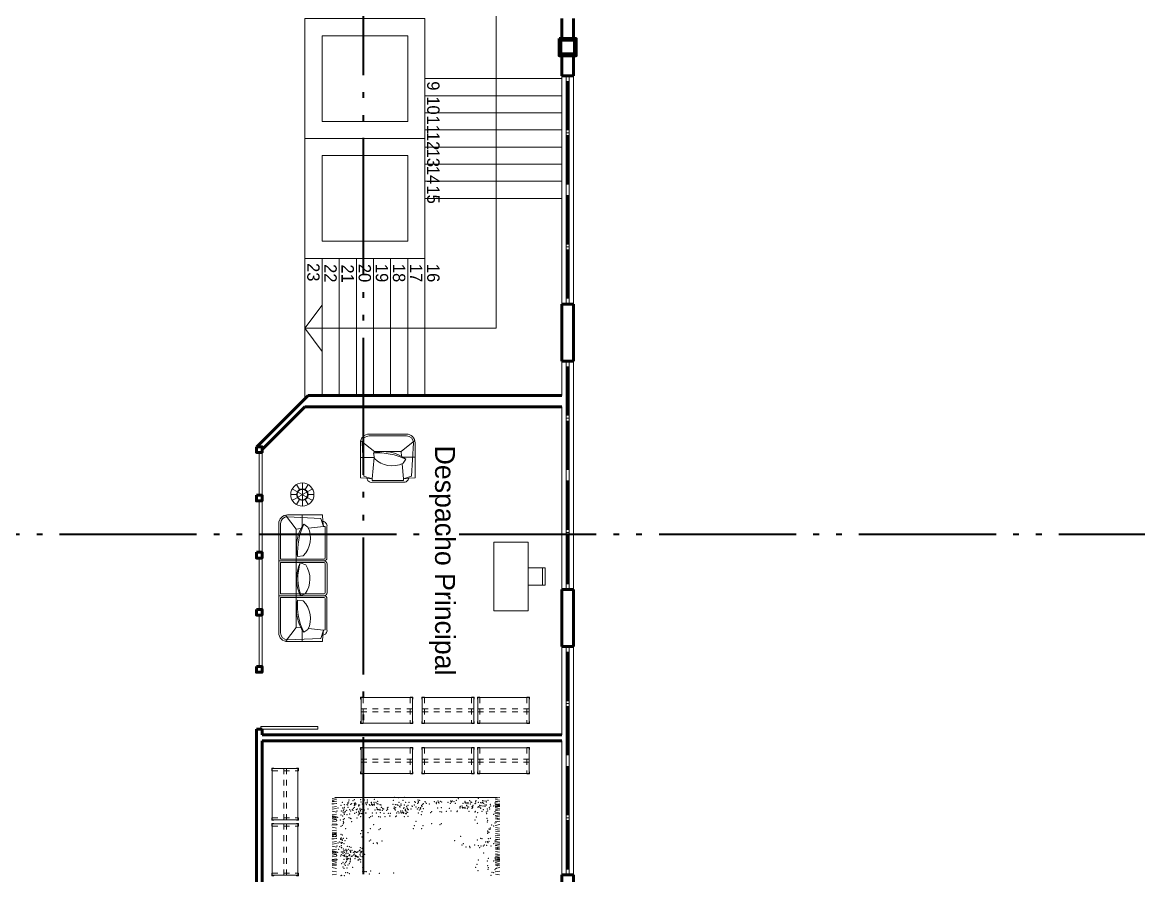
# Model space of a CAD drawing. Header units: metres. Extents: x 78 to 178, y -74 to 157.
# Drawn here: x 123.01 to 142.56, y 20.09 to 35.04 of the extents above; entities that cross this region are included whole.
import ezdxf

# ---------------------------------------------------------------- set-up
doc = ezdxf.new("R2010")
doc.units = ezdxf.units.M
doc.linetypes.add('ACAD_ISO05W100', pattern=[33, 24, -3, 0, -3, 0, -3])
doc.linetypes.add('HIDDEN5', pattern=[0.07, 0.04, -0.03])
for name, color, linetype, lineweight in [('00L1Fina', 253, 'Continuous', 9), ('03_Fina', 7, 'Continuous', 9), ('Cortes', 7, 'Continuous', 40), ('envolvente', 164, 'Continuous', 60), ('Escaleras', 232, 'Continuous', 9), ('Estructura', 1, 'Continuous', 60), ('mobiliario', 252, 'Continuous', 9), ('puertas', 15, 'Continuous', 9), ('Texto', 250, 'Continuous', 9), ('ventanas', 132, 'Continuous', 9)]:
    doc.layers.add(name, color=color, linetype=linetype, lineweight=lineweight)

# ---------------------------------------------------------------- blocks, each defined once
blk = doc.blocks.new('10260204')
at = {"color": 8, "linetype": 'HIDDEN5'}
for p, q in [((0.05, -0.011), (0.05, -0.461)), ((0.873, -0.011), (0.873, -0.461)), ((0.011, -0.211), (0.911, -0.211)), ((0.011, -0.261), (0.911, -0.261))]:
    blk.add_line(p, q, dxfattribs=at)
for points in [[(0.05, -0.011), (0.05, -0.005), (0.005, -0.005), (0.005, -0.04), (0.011, -0.04)], [(0.873, -0.011), (0.873, -0.005), (0.918, -0.005), (0.918, -0.04), (0.911, -0.04)], [(0.05, -0.461), (0.05, -0.468), (0.005, -0.468), (0.005, -0.433), (0.011, -0.433)], [(0.873, -0.461), (0.873, -0.468), (0.918, -0.468), (0.918, -0.433), (0.911, -0.433)]]:
    blk.add_lwpolyline(points)
blk.add_lwpolyline([(0.011, -0.461), (0.011, -0.011), (0.911, -0.011), (0.911, -0.461)], close=True)

msp = doc.modelspace()

# ---------------------------------------------------------------- linework, layer by layer
at = {"layer": '00L1Fina'}
msp.add_line((132.11675, 25.48309), (132.11675, 25.18309), dxfattribs=at)
msp.add_lwpolyline([(131.86675, 24.73309), (131.26675, 24.73309), (131.26675, 25.93309), (131.86675, 25.93309)], close=True, dxfattribs=at)
msp.add_lwpolyline([(131.86675, 25.48309), (132.16675, 25.48309), (132.16675, 25.18309), (131.86675, 25.18309)], dxfattribs=at)
at = {"layer": '03_Fina', "color": 252, "true_color": 0x939598}
for p, q in [((129.7342, 27.8273), (129.0819, 27.82626)), ((129.7342, 27.79679), (129.0819, 27.79576)), ((128.92938, 27.05954), (128.92938, 27.67374)), ((129.18061, 27.51745), (128.93403, 27.71113)), ((128.95988, 27.67374), (128.99042, 27.08817)), ((129.64028, 27.52225), (129.88207, 27.71216)), ((129.85622, 27.67477), (129.82568, 27.08921)), ((129.88673, 27.06058), (129.88673, 27.67477)), ((128.92938, 27.41953), (129.16974, 27.41953)), ((129.13233, 27.04383), (129.17024, 27.41573)), ((129.17253, 27.39825), (129.15949, 27.49751)), ((129.17908, 27.50246), (129.1811, 27.52225)), ((129.64028, 27.52225), (129.1811, 27.52225)), ((129.64678, 27.43879), (129.64028, 27.52225)), ((129.72358, 27.38929), (129.67575, 27.31588)), ((129.88673, 27.42057), (129.67785, 27.42057)), ((129.68377, 27.04486), (129.65699, 27.30756)), ((129.04194, 27.05541), (128.92938, 27.05954)), ((128.99042, 27.08817), (129.13233, 27.04383)), ((129.04194, 27.05541), (129.13233, 27.04383)), ((129.13387, 27.0128), (129.13233, 27.04383)), ((129.13428, 27.01384), (129.68223, 27.01384)), ((129.13428, 26.98334), (129.68223, 26.98334)), ((129.68223, 27.01384), (129.68377, 27.04486)), ((129.82568, 27.08921), (129.68377, 27.04486)), ((129.77416, 27.05645), (129.68377, 27.04486)), ((129.77416, 27.05645), (129.88673, 27.06058)), ((127.73582, 26.86898), (128.08805, 26.66562)), ((127.73582, 26.66562), (128.08805, 26.86898)), ((128.08805, 26.66562), (127.73582, 26.86898)), ((128.08805, 26.86898), (127.73582, 26.66562)), ((127.86109, 26.85536), (127.81025, 26.94342)), ((127.91194, 26.56394), (127.91194, 26.97066)), ((127.91194, 26.97066), (127.91194, 26.56394)), ((128.01362, 26.94342), (127.96278, 26.85536)), ((127.81025, 26.7673), (127.70857, 26.7673)), ((127.86109, 26.67924), (127.81025, 26.59118)), ((128.01362, 26.59118), (127.96278, 26.67924)), ((128.1153, 26.7673), (128.01362, 26.7673)), ((127.8043, 26.1639), (127.61439, 26.40569)), ((128.26598, 26.41034), (127.65178, 26.41034)), ((127.90598, 26.41034), (127.90598, 26.20147)), ((128.2701, 26.29778), (128.26598, 26.41034)), ((127.49926, 26.25782), (127.49926, 25.60706)), ((127.52976, 26.25782), (127.52976, 25.63602)), ((127.65178, 26.37984), (128.23734, 26.3493)), ((127.93726, 26.24719), (128.01068, 26.19937)), ((128.28169, 26.20739), (128.01899, 26.18061)), ((128.23734, 26.3493), (128.28169, 26.20739)), ((128.2701, 26.29778), (128.28169, 26.20739)), ((128.31271, 26.20585), (128.28169, 26.20739)), ((128.31271, 25.6579), (128.31271, 26.20585)), ((128.34322, 25.6579), (128.34322, 26.20585)), ((127.88776, 26.1704), (127.8043, 26.1639)), ((127.8043, 26.1639), (127.8043, 25.60706)), ((127.52976, 25.63602), (128.29341, 25.63602)), ((127.92831, 25.69615), (127.82904, 25.68311)), ((127.49926, 25.60706), (128.29238, 25.60706)), ((127.50029, 25.60552), (128.29341, 25.60552)), ((127.50029, 24.99542), (127.50029, 25.60552)), ((127.5308, 25.57501), (128.29341, 25.57501)), ((127.5308, 25.02593), (127.5308, 25.57501)), ((127.71975, 25.60706), (127.71975, 25.60552)), ((127.80534, 24.99542), (127.80534, 25.60552)), ((127.97005, 25.53944), (127.87472, 25.57002)), ((127.92312, 25.60706), (127.92312, 25.60552)), ((128.31375, 25.55467), (128.31375, 25.04627)), ((128.34425, 25.55467), (128.34425, 25.04627)), ((128.29341, 25.02593), (127.5308, 25.02593)), ((127.88036, 24.99568), (127.96114, 25.02961)), ((127.49926, 24.34414), (127.49926, 24.99491)), ((127.49926, 24.99491), (128.29238, 24.99491)), ((128.29341, 24.99542), (127.50029, 24.99542)), ((127.52976, 24.34414), (127.52976, 24.96492)), ((128.29341, 24.96492), (127.52976, 24.96492)), ((127.71975, 24.99542), (127.71975, 24.99491)), ((127.8043, 24.43806), (127.8043, 24.99491)), ((127.92831, 24.90581), (127.82904, 24.91885)), ((127.92312, 24.99542), (127.92312, 24.99491)), ((128.31271, 24.94407), (128.31271, 24.39611)), ((128.34322, 24.94407), (128.34322, 24.39611)), ((127.8043, 24.43806), (127.61439, 24.19628)), ((127.88776, 24.43157), (127.8043, 24.43806)), ((127.65178, 24.22213), (128.23734, 24.24513)), ((127.90598, 24.19162), (127.90598, 24.4005)), ((127.93726, 24.35477), (128.01068, 24.4026)), ((128.28169, 24.39457), (128.01899, 24.42135)), ((128.23734, 24.24513), (128.28169, 24.39457)), ((128.2701, 24.30419), (128.26598, 24.19162)), ((128.2701, 24.30419), (128.28169, 24.39457)), ((128.31271, 24.39611), (128.28169, 24.39457)), ((128.26598, 24.19162), (127.65178, 24.19162))]:
    msp.add_line(p, q, dxfattribs=at)
for radius in [0.20336, 0.10168, 0.09151]:
    msp.add_circle((127.91194, 26.7673), radius, dxfattribs=at)
for centre, radius, start, end in [((129.0819, 27.67374), 0.15252, 90, 180), ((129.0819, 27.67374), 0.12202, 90, 180), ((129.7342, 27.67477), 0.15252, 0, 90), ((129.7342, 27.67477), 0.12202, 0, 90), ((129.33026, 26.86339), 0.65671, 53.20705, 105.071967), ((129.22558, 26.3178), 1.18156, 65.072526, 93.206491), ((129.48404, 27.72302), 0.45002, 226.194236, 295.213406), ((129.24485, 25.40998), 2.1124, 91.872579, 91.914362), ((129.12436, 27.06469), 0.08294, 186.425079, 276.582143), ((129.69174, 27.06573), 0.08294, 263.417857, 353.574921), ((127.65178, 26.25782), 0.15252, 90, 180), ((127.65178, 26.25782), 0.12202, 90, 180), ((128.46316, 25.85388), 0.65671, 143.20705, 195.071967), ((129.00876, 25.7492), 1.18156, 155.072526, 183.206491), ((127.60353, 26.00766), 0.45002, 316.194236, 25.213406), ((128.26082, 26.21536), 0.08294, 353.417857, 83.574921), ((128.29238, 25.6579), 0.05084, 270, 0), ((128.29238, 25.6579), 0.02034, 270, 0), ((129.91553, 25.67608), 2.13782, 181.850305, 181.89159), ((129.91553, 25.67608), 2.1124, 181.872579, 181.914362), ((128.46809, 25.28865), 0.65671, 154.63022, 206.495137), ((128.70936, 25.30324), 0.87625, 162.274191, 200.565836), ((127.59482, 25.29101), 0.45002, 324.488782, 33.507952), ((129.91553, 25.67608), 1.80736, 182.188776, 182.23762), ((129.91553, 25.67608), 1.70568, 182.319326, 182.371088), ((128.29341, 25.55467), 0.05084, 0, 90), ((128.29341, 25.55467), 0.02034, 0, 90), ((128.29341, 25.04627), 0.05084, 270, 0), ((128.29341, 25.04627), 0.02034, 270, 0), ((128.46316, 24.74809), 0.65671, 164.928033, 216.79295), ((128.85269, 24.82282), 1.02814, 174.64056, 207.080423), ((129.91553, 25.67608), 2.13782, 198.565476, 198.580064), ((129.91553, 25.67608), 2.1124, 198.797212, 198.811995), ((127.60353, 24.5943), 0.45002, 334.786594, 43.805764), ((128.29238, 24.94407), 0.05084, 0, 90), ((128.29238, 24.94407), 0.02034, 0, 90), ((127.65178, 24.34414), 0.15252, 180, 270), ((127.65178, 24.34414), 0.12202, 180, 270), ((128.26082, 24.38661), 0.08294, 276.425079, 6.582143)]:
    msp.add_arc(centre, radius, start, end, dxfattribs=at)
at = {"layer": 'Cortes', "linetype": 'ACAD_ISO05W100', "ltscale": 0.1}
for p, q in [((128.97649, 36.51527), (128.97649, -7.32235)), ((143.55977, 26.06846), (91.61261, 26.06846))]:
    msp.add_line(p, q, dxfattribs=at)
at = {"layer": 'envolvente'}
for p, q in [((132.45784, 35.10601), (132.45784, 34.75601)), ((132.65784, 35.10601), (132.65784, 34.75601)), ((132.45784, 34.45601), (132.45784, 34.10601)), ((132.65784, 34.45601), (132.65784, 34.10601)), ((132.65784, 34.10601), (132.45784, 34.10601)), ((132.65784, 30.10601), (132.45784, 30.10601)), ((132.45784, 30.10601), (132.45784, 29.10601)), ((132.65784, 30.10601), (132.65784, 29.10601)), ((132.65784, 29.10601), (132.45784, 29.10601)), ((128.01642, 28.50601), (127.11642, 27.60601)), ((132.45784, 28.50601), (128.01642, 28.50601)), ((127.95784, 28.30601), (127.20784, 27.55601)), ((132.45784, 28.30601), (127.95784, 28.30601)), ((132.65784, 25.10601), (132.45784, 25.10601)), ((132.45784, 25.10601), (132.45784, 24.10601)), ((132.65784, 25.10601), (132.65784, 24.10601)), ((132.65784, 24.10601), (132.45784, 24.10601)), ((127.20784, 23.75601), (127.10784, 23.75601)), ((127.10784, 11.5853), (127.10784, 22.65601)), ((127.20784, 22.65601), (127.10784, 22.65601)), ((127.20784, 22.55601), (127.20784, 22.65601)), ((127.20784, 22.55601), (132.45784, 22.55601)), ((127.20784, 16.65601), (127.20784, 22.45601)), ((127.20784, 22.45601), (132.45784, 22.45601)), ((132.45784, 20.10601), (132.45784, 19.75601)), ((132.65784, 20.10601), (132.45784, 20.10601)), ((132.65784, 20.10601), (132.65784, 19.75601))]:
    msp.add_line(p, q, dxfattribs=at)
at = {"layer": 'envolvente', "lineweight": 9}
for p, q in [((132.45784, 30.10601), (132.45784, 34.10601)), ((132.65784, 34.10601), (132.65784, 30.10601)), ((132.45784, 28.50601), (132.45784, 29.10601)), ((132.65784, 29.10601), (132.65784, 25.10601)), ((132.45784, 25.10601), (132.45784, 28.30601)), ((132.45784, 22.55601), (132.45784, 24.10601)), ((132.65784, 24.10601), (132.65784, 20.10601)), ((132.45784, 20.10601), (132.45784, 22.45601))]:
    msp.add_line(p, q, dxfattribs=at)
at = {"layer": 'envolvente'}
for points in [[(127.10784, 27.60601), (127.10784, 27.50601), (127.20784, 27.50601), (127.20784, 27.60601)], [(127.10784, 26.75601), (127.10784, 26.65601), (127.20784, 26.65601), (127.20784, 26.75601)], [(127.10784, 25.75601), (127.10784, 25.65601), (127.20784, 25.65601), (127.20784, 25.75601)], [(127.10784, 24.75601), (127.10784, 24.65601), (127.20784, 24.65601), (127.20784, 24.75601)], [(127.10784, 23.75601), (127.10784, 23.65601), (127.20784, 23.65601), (127.20784, 23.75601)]]:
    msp.add_lwpolyline(points, close=True, dxfattribs=at)
at = {"layer": 'Escaleras'}
for p, q in [((131.30784, 36.33101), (131.30784, 29.68101)), ((132.45784, 34.05601), (130.05784, 34.05601)), ((132.45784, 33.75601), (130.05784, 33.75601)), ((132.45784, 33.45601), (130.05784, 33.45601)), ((132.45784, 33.15601), (130.05784, 33.15601)), ((132.45784, 32.85601), (130.05784, 32.85601)), ((132.45784, 32.55601), (130.05784, 32.55601)), ((132.45784, 32.25601), (130.05784, 32.25601)), ((132.45784, 31.95601), (130.05784, 31.95601)), ((127.95784, 28.44743), (127.95784, 30.90601)), ((130.05784, 30.90601), (127.95784, 30.90601)), ((128.25784, 28.50601), (128.25784, 30.90601)), ((128.55784, 28.50601), (128.55784, 30.90601)), ((128.85784, 28.50601), (128.85784, 30.90601)), ((129.15784, 28.50601), (129.15784, 30.90601)), ((129.45784, 28.50601), (129.45784, 30.90601)), ((129.75784, 28.50601), (129.75784, 30.90601)), ((130.05784, 28.50601), (130.05784, 30.90601)), ((127.95784, 29.68101), (128.25784, 30.08504)), ((131.30784, 29.68101), (127.95784, 29.68101)), ((127.95784, 29.68101), (128.25784, 29.27698))]:
    msp.add_line(p, q, dxfattribs=at)
for points in [[(130.05784, 33.00601), (130.05784, 35.10601), (127.95784, 35.10601), (127.95784, 33.00601)], [(129.75784, 33.30601), (129.75784, 34.80601), (128.25784, 34.80601), (128.25784, 33.30601)], [(130.05784, 30.90601), (130.05784, 33.00601), (127.95784, 33.00601), (127.95784, 30.90601)], [(129.75784, 31.20601), (129.75784, 32.70601), (128.25784, 32.70601), (128.25784, 31.20601)]]:
    msp.add_lwpolyline(points, close=True, dxfattribs=at)
at = {"layer": 'Estructura'}
for points in [[(132.40784, 34.75601), (132.40784, 34.45601), (132.70784, 34.45601), (132.70784, 34.75601)], [(132.43784, 34.72601), (132.43784, 34.48601), (132.67784, 34.48601), (132.67784, 34.72601)]]:
    msp.add_lwpolyline(points, close=True, dxfattribs=at)
at = {"layer": 'mobiliario'}
for p, q in [((128.42856, 21.35028), (128.51558, 21.35407)), ((128.43234, 21.40328), (128.51179, 21.38814)), ((128.43613, 21.44114), (128.50801, 21.4525)), ((128.43613, 21.41464), (128.50801, 21.426)), ((128.43613, 21.38435), (128.50801, 21.39571)), ((128.43613, 21.38435), (128.50801, 21.39571)), ((128.43613, 21.34649), (128.50801, 21.35785)), ((131.32198, 21.46173), (128.47889, 21.46173)), ((131.37231, 21.3243), (131.28529, 21.32809)), ((131.36853, 21.46342), (131.28908, 21.44827)), ((131.36853, 21.39148), (131.28908, 21.37634)), ((131.36853, 21.34982), (131.28908, 21.33468)), ((131.36853, 21.31575), (131.28908, 21.3006)), ((131.36474, 21.4142), (131.29286, 21.42556)), ((131.36474, 21.38391), (131.29286, 21.39527)), ((131.36474, 21.33944), (131.29286, 21.3508)), ((128.43234, 21.22156), (128.51179, 21.20642)), ((128.43234, 21.14206), (128.51179, 21.12692)), ((128.43234, 21.12692), (128.51179, 21.11177)), ((128.43613, 21.28971), (128.50801, 21.30106)), ((128.43613, 21.25563), (128.50801, 21.26699)), ((128.43613, 21.1572), (128.50801, 21.16856)), ((131.37231, 21.17663), (131.28529, 21.18042)), ((131.36853, 21.30537), (131.28908, 21.29023)), ((131.36853, 21.24381), (131.28908, 21.22867)), ((131.36853, 21.1577), (131.28908, 21.14256)), ((131.36474, 21.26751), (131.29286, 21.27887)), ((131.36474, 21.26653), (131.29286, 21.27789)), ((131.36474, 21.23624), (131.29286, 21.2476)), ((131.36474, 21.19177), (131.29286, 21.20313)), ((131.36474, 21.11984), (131.29286, 21.1312)), ((128.42856, 20.97548), (128.51558, 20.97927)), ((128.43234, 21.11177), (128.51179, 21.09663)), ((128.43234, 21.09284), (128.51179, 21.0777)), ((128.43234, 20.93865), (128.51179, 20.92351)), ((128.43613, 21.06256), (128.50801, 21.07391)), ((128.43613, 21.03227), (128.50801, 21.04363)), ((128.43613, 20.99062), (128.50801, 21.00198)), ((131.36853, 21.04791), (131.28908, 21.03277)), ((131.36853, 20.98734), (131.28908, 20.97219)), ((131.36474, 21.09334), (131.29286, 21.1047)), ((131.36474, 21.0782), (131.29286, 21.08956)), ((131.36474, 20.92298), (131.29286, 20.93434)), ((128.42856, 20.73651), (128.51558, 20.7403)), ((128.43234, 20.78951), (128.51179, 20.77437)), ((128.43613, 20.87429), (128.50801, 20.88565)), ((128.43613, 20.84022), (128.50801, 20.85158)), ((128.43613, 20.82737), (128.50801, 20.83873)), ((128.43613, 20.81372), (128.50801, 20.82508)), ((128.43613, 20.80087), (128.50801, 20.81223)), ((128.43613, 20.77208), (128.50801, 20.78343)), ((128.43613, 20.77058), (128.50801, 20.78194)), ((128.43613, 20.77058), (128.50801, 20.78194)), ((128.43613, 20.73273), (128.50801, 20.74408)), ((131.36853, 20.80164), (131.28908, 20.78649)), ((131.36853, 20.72971), (131.28908, 20.71456)), ((131.36474, 20.88891), (131.29286, 20.90026)), ((131.36474, 20.8624), (131.29286, 20.87376)), ((131.36474, 20.82076), (131.29286, 20.83212)), ((131.36474, 20.75242), (131.29286, 20.76378)), ((131.36474, 20.72213), (131.29286, 20.73349)), ((128.43234, 20.60779), (128.51179, 20.59265)), ((128.43234, 20.52829), (128.51179, 20.51315)), ((128.43613, 20.67594), (128.50801, 20.6873)), ((128.43613, 20.64187), (128.50801, 20.65322)), ((128.43613, 20.54343), (128.50801, 20.55479)), ((131.37231, 20.66252), (131.28529, 20.66631)), ((131.36853, 20.64359), (131.28908, 20.62845)), ((131.36474, 20.67766), (131.29286, 20.68902)), ((131.36474, 20.60573), (131.29286, 20.61709)), ((131.36474, 20.57923), (131.29286, 20.59059)), ((131.36474, 20.56409), (131.29286, 20.57545)), ((131.36474, 20.54519), (131.29286, 20.55655)), ((128.42856, 20.36171), (128.51558, 20.3655)), ((128.43234, 20.51315), (128.51179, 20.498)), ((128.43234, 20.498), (128.51179, 20.48286)), ((128.43234, 20.47907), (128.51179, 20.46393)), ((128.43234, 20.34278), (128.51179, 20.32764)), ((128.43613, 20.44879), (128.50801, 20.46015)), ((128.43613, 20.4185), (128.50801, 20.42986)), ((128.43613, 20.37686), (128.50801, 20.38821)), ((131.37231, 20.36171), (131.28529, 20.3655)), ((131.36853, 20.39754), (131.28908, 20.3824)), ((131.36853, 20.37861), (131.28908, 20.36347)), ((131.36853, 20.34278), (131.28908, 20.32764)), ((131.36537, 20.40287), (131.29076, 20.40772)), ((131.36474, 20.50354), (131.29286, 20.5149)), ((131.36474, 20.4619), (131.29286, 20.47326)), ((131.36474, 20.44676), (131.29286, 20.45811)), ((131.36474, 20.41647), (131.29286, 20.42783)), ((131.36474, 20.37686), (131.29286, 20.38821)), ((128.43234, 20.23299), (128.51179, 20.21785)), ((128.43234, 20.17242), (128.51179, 20.15728)), ((128.43613, 20.30493), (128.50801, 20.31628)), ((128.43613, 20.27842), (128.50801, 20.28978)), ((128.43613, 20.26328), (128.50801, 20.27464)), ((131.36853, 20.23299), (131.28908, 20.21785)), ((131.36853, 20.17242), (131.28908, 20.15728)), ((131.36474, 20.30493), (131.29286, 20.31628)), ((131.36474, 20.27842), (131.29286, 20.28978)), ((131.36474, 20.26328), (131.29286, 20.27464)), ((128.43613, 20.10806), (128.50801, 20.11942)), ((131.36474, 20.10806), (131.29286, 20.11942))]:
    msp.add_line(p, q, dxfattribs=at)
for p in [(128.59037, 21.3259), (128.61094, 21.37735), (128.64539, 21.33661), (128.69203, 21.33512), (128.70246, 21.32821), (128.70532, 21.36288), (128.70933, 21.35825), (128.72303, 21.37967), (128.72589, 21.41433), (128.75747, 21.33893), (128.77831, 21.35114), (128.79888, 21.40259), (128.8201, 21.42031), (128.82141, 21.36056), (128.82336, 21.3243), (128.82638, 21.34309), (128.83117, 21.32652), (128.83921, 21.3631), (128.85239, 21.34424), (128.89635, 21.31256), (128.89817, 21.32912), (128.91757, 21.33027), (128.93219, 21.42262), (128.93814, 21.38173), (128.96448, 21.34655), (128.9766, 21.37403), (128.99987, 21.41487), (129.01946, 21.36564), (129.02966, 21.33259), (129.04527, 21.36362), (129.04697, 21.41433), (129.05023, 21.38404), (129.08498, 21.33383), (129.09735, 21.32484), (129.11761, 21.37025), (129.11791, 21.37629), (129.12493, 21.34651), (129.12855, 21.33623), (129.14444, 21.3243), (129.15043, 21.33765), (129.16501, 21.37575), (129.17141, 21.32783), (129.17157, 21.34501), (129.17193, 21.42652), (129.1996, 21.37698), (129.20178, 21.37794), (129.21829, 21.35386), (129.23292, 21.39447), (129.23701, 21.34882), (129.2694, 21.33649), (129.29112, 21.32784), (129.49979, 21.3436), (129.50282, 21.41271), (129.52214, 21.46384), (129.54265, 21.3352), (129.56846, 21.33318), (129.58623, 21.3243), (129.59219, 21.45549), (129.60679, 21.37575), (129.63726, 21.32451), (129.6411, 21.34585), (129.67471, 21.41239), (129.69528, 21.46384), (129.69831, 21.32661), (129.71888, 21.37806), (129.75936, 21.3243), (129.77993, 21.37575), (129.83227, 21.31173), (129.87145, 21.32661), (129.88013, 21.3886), (129.89202, 21.37806), (129.92843, 21.35785), (129.93887, 21.41712), (129.94219, 21.39505), (129.94431, 21.37132), (129.96344, 21.41201), (130.00016, 21.32492), (130.00371, 21.31173), (130.02138, 21.34263), (130.02804, 21.35538), (130.05696, 21.38961), (130.06544, 21.38174), (130.08221, 21.36015), (130.13347, 21.34495), (130.22544, 21.38844), (130.25669, 21.35172), (130.25741, 21.37517), (130.25886, 21.35269), (130.28715, 21.39873), (130.2936, 21.37766), (130.30379, 21.36713), (130.30548, 21.36713), (130.3305, 21.39626), (130.35154, 21.38032), (130.46504, 21.37766), (130.50069, 21.36029), (130.51074, 21.3988), (130.51943, 21.39351), (130.52299, 21.38032), (130.53656, 21.39678), (130.5675, 21.38546), (130.58863, 21.358), (130.6092, 21.40945), (130.64112, 21.44053), (130.70636, 21.31338), (130.72623, 21.35949), (130.75885, 21.39591), (130.76069, 21.36965), (130.76617, 21.37217), (130.7698, 21.36189), (130.78836, 21.3201), (130.79054, 21.32107), (130.79167, 21.3633), (130.81266, 21.35349), (130.81281, 21.37067), (130.84085, 21.40264), (130.84302, 21.4036), (130.85576, 21.34869), (130.85954, 21.37952), (130.87826, 21.37448), (130.90045, 21.32242), (130.93237, 21.35349), (130.94612, 21.3907), (130.94824, 21.36696), (130.95293, 21.40495), (130.99108, 21.37676), (130.99411, 21.44587), (131.01428, 21.32476), (131.03394, 21.36837), (131.03918, 21.31489), (131.05975, 21.36634), (131.06677, 21.40729), (131.06937, 21.37739), (131.07524, 21.31462), (131.08614, 21.3558), (131.09167, 21.39742), (131.11182, 21.32756), (131.12772, 21.39715), (131.13239, 21.37902), (131.13241, 21.32776), (131.16431, 21.41009), (131.20505, 21.34043), (131.26245, 21.31092), (131.28302, 21.36237), (128.51757, 21.22369), (128.53814, 21.27514), (128.58838, 21.15625), (128.59501, 21.22472), (128.61558, 21.27617), (128.61778, 21.13532), (128.62268, 21.20943), (128.6268, 21.23818), (128.63835, 21.18677), (128.64325, 21.26088), (128.64605, 21.1667), (128.64736, 21.28963), (128.66064, 21.2068), (128.66662, 21.21815), (128.68784, 21.23587), (128.69243, 21.15865), (128.69412, 21.15865), (128.70841, 21.28732), (128.74019, 21.17184), (128.74286, 21.24658), (128.76075, 21.22329), (128.7895, 21.24508), (128.79993, 21.23818), (128.80279, 21.27284), (128.8068, 21.26822), (128.8205, 21.28963), (128.82923, 21.1805), (128.85456, 21.2025), (128.85494, 21.24889), (128.87578, 21.2611), (128.88933, 21.15181), (128.89832, 21.21908), (128.90329, 21.2016), (128.90807, 21.18503), (128.91163, 21.17184), (128.91888, 21.27053), (128.92385, 21.25306), (128.92864, 21.23649), (128.9322, 21.22329), (128.93558, 21.12553), (128.94131, 21.18281), (128.94986, 21.2542), (128.95615, 21.17699), (128.96664, 21.20481), (128.99564, 21.23908), (129.02331, 21.18954), (129.02549, 21.19051), (129.06195, 21.25652), (129.10702, 21.12553), (129.1354, 21.19185), (129.1389, 21.13477), (129.18246, 21.2438), (129.20927, 21.18981), (129.21508, 21.28021), (129.2224, 21.25648), (129.22602, 21.24619), (129.2479, 21.24761), (129.249, 21.12523), (129.26889, 21.2378), (129.26904, 21.25498), (129.27471, 21.19362), (129.2797, 21.11636), (129.29707, 21.28694), (129.29925, 21.28791), (129.31199, 21.233), (129.31577, 21.26383), (129.33448, 21.25879), (129.33966, 21.18345), (129.34183, 21.18442), (129.36108, 21.12754), (129.38859, 21.2378), (129.40235, 21.27501), (129.40447, 21.25127), (129.40916, 21.28926), (129.41541, 21.18381), (129.44308, 21.13427), (129.44526, 21.13524), (129.45175, 21.18576), (129.51712, 21.26957), (129.523, 21.29159), (129.5256, 21.2617), (129.54237, 21.2401), (129.54789, 21.28173), (129.54836, 21.12234), (129.55517, 21.13658), (129.56558, 21.1881), (129.58863, 21.21207), (129.60223, 21.18853), (129.61496, 21.30448), (129.62054, 21.2944), (129.63485, 21.22494), (129.64217, 21.20121), (129.64579, 21.19092), (129.66128, 21.22474), (129.66767, 21.19234), (129.6856, 21.26839), (129.68866, 21.18253), (129.68881, 21.19971), (129.68917, 21.28122), (129.70052, 21.12415), (129.71684, 21.23167), (129.71757, 21.25513), (129.71902, 21.23264), (129.72109, 21.1756), (129.73176, 21.17773), (129.73553, 21.20856), (129.73814, 21.30658), (129.74731, 21.27868), (129.75376, 21.25762), (129.75425, 21.20352), (129.75943, 21.12818), (129.76395, 21.24708), (129.76564, 21.24708), (129.8117, 21.26027), (129.83603, 21.30392), (129.90108, 21.29139), (129.9252, 21.25762), (129.94028, 21.18879), (129.94915, 21.28334), (129.96085, 21.24024), (129.97959, 21.27347), (129.98315, 21.26027), (129.98518, 21.2839), (129.99267, 21.15986), (130.0071, 21.21397), (130.00747, 21.30392), (130.02766, 21.26542), (130.15624, 21.19394), (130.17854, 21.21397), (130.28079, 21.27824), (130.32052, 21.21366), (130.34623, 21.28205), (130.35122, 21.20479), (130.4326, 21.21597), (130.48693, 21.27225), (130.5146, 21.2227), (130.51677, 21.22367), (130.61987, 21.21077), (130.62669, 21.22501), (130.67236, 21.2933), (130.67374, 21.27696), (130.67917, 21.30755), (130.71368, 21.28964), (130.71731, 21.27935), (130.73919, 21.28077), (130.76017, 21.27096), (130.76033, 21.28814), (130.80328, 21.26616), (130.80705, 21.29699), (130.82577, 21.29195), (130.83095, 21.21661), (130.83312, 21.21758), (130.87988, 21.27096), (130.88343, 21.29914), (130.88561, 21.30011), (130.89364, 21.30817), (130.89575, 21.28443), (130.93622, 21.20468), (130.94303, 21.21893), (130.95697, 21.11909), (130.98268, 21.19628), (130.98871, 21.28721), (130.99552, 21.30146), (131.01689, 21.29486), (131.03366, 21.27327), (131.03517, 21.27881), (131.05687, 21.22127), (131.07992, 21.24523), (131.10935, 21.3038), (131.132, 21.20645), (131.13932, 21.17507), (131.15256, 21.2579), (131.15989, 21.22653), (131.18448, 21.28898), (131.1918, 21.2576), (131.21237, 21.30906), (131.26245, 21.16325), (131.28302, 21.2147), (128.5116, 21.05986), (128.51788, 20.98265), (128.53217, 21.11132), (128.57941, 21.06929), (128.59059, 20.95378), (128.61288, 20.97381), (128.62717, 21.00357), (128.62784, 21.07133), (128.629, 21.03571), (128.63345, 21.02526), (128.64957, 21.08717), (128.72984, 21.10482), (128.7501, 21.09861), (128.7629, 21.08711), (128.7776, 21.03911), (128.86877, 21.10036), (129.08473, 21.1055), (129.16168, 20.98376), (129.87441, 20.96434), (129.90012, 21.04152), (130.0245, 20.96892), (130.17492, 21.00446), (130.32407, 20.98443), (130.34637, 21.00446), (130.9364, 21.06764), (130.97461, 21.01087), (131.1456, 21.09786), (131.15371, 21.03332), (131.15885, 21.05904), (131.20392, 20.92806), (131.22449, 20.97951), (131.26466, 20.96079), (131.28523, 21.01224), (131.30752, 21.03227), (131.32809, 21.08372), (128.50563, 20.80011), (128.57993, 20.73054), (128.58241, 20.74403), (128.58574, 20.81641), (128.59285, 20.74967), (128.60852, 20.72702), (128.61342, 20.80112), (128.63081, 20.74705), (128.6707, 20.91407), (128.68601, 20.74771), (128.93241, 20.82904), (128.95298, 20.88049), (128.95615, 20.76799), (129.06195, 20.84752), (129.10341, 20.91602), (129.25256, 20.89599), (129.27485, 20.91602), (129.85384, 20.91288), (130.00393, 20.91747), (130.6858, 20.78119), (131.03248, 20.74283), (131.05705, 20.73772), (131.15592, 20.83085), (131.15885, 20.87381), (131.16106, 20.85658), (131.16914, 20.74003), (131.17821, 20.85088), (131.18163, 20.90803), (131.19878, 20.90233), (131.20392, 20.74283), (128.51757, 20.60992), (128.53814, 20.66137), (128.54508, 20.55042), (128.55936, 20.67909), (128.56565, 20.60187), (128.58795, 20.67556), (128.5916, 20.65763), (128.59427, 20.61536), (128.59648, 20.58017), (128.59827, 20.58086), (128.61217, 20.70908), (128.61483, 20.66682), (128.63083, 20.55901), (128.63934, 20.65166), (128.6599, 20.70311), (128.6599, 20.53583), (128.67856, 20.55304), (128.68979, 20.53172), (128.69423, 20.53039), (128.69913, 20.6045), (128.71652, 20.55042), (128.73709, 20.60187), (128.7442, 20.53513), (128.76476, 20.58659), (128.78216, 20.53251), (128.90679, 20.52805), (128.92098, 20.54326), (128.92736, 20.5795), (128.95807, 20.57064), (128.98603, 20.56925), (129.08473, 20.6965), (129.10702, 20.71653), (129.15537, 20.66042), (129.21707, 20.67071), (129.22352, 20.64964), (129.30579, 20.69595), (130.57999, 20.70166), (130.70857, 20.63018), (130.73087, 20.65021), (130.77921, 20.59409), (130.84092, 20.60438), (130.84737, 20.58332), (130.92964, 20.62963), (130.97374, 20.7143), (130.99469, 20.61709), (131.01881, 20.58332), (131.04276, 20.60905), (131.07879, 20.6096), (131.10108, 20.62963), (131.12165, 20.68108), (131.14049, 20.61989), (131.14857, 20.68858), (131.16106, 20.67134), (131.18335, 20.69137), (131.21421, 20.60905), (131.26245, 20.64914), (131.28302, 20.7006), (131.32809, 20.56961), (128.5116, 20.4461), (128.51788, 20.36888), (128.53217, 20.49755), (128.5843, 20.43602), (128.59173, 20.45957), (128.59652, 20.50583), (128.61692, 20.50436), (128.62369, 20.44841), (128.62593, 20.48491), (128.63814, 20.52207), (128.64159, 20.43647), (128.64159, 20.37485), (128.64426, 20.49986), (128.65217, 20.45224), (128.65949, 20.4285), (128.67366, 20.47894), (128.68036, 20.34354), (128.68143, 20.40086), (128.68236, 20.50817), (128.68933, 20.4305), (128.68933, 20.36888), (128.69908, 20.37051), (128.70092, 20.39499), (128.70613, 20.427), (128.70989, 20.48195), (128.7203, 20.38823), (128.72735, 20.44472), (128.7393, 20.46102), (128.74087, 20.43968), (128.74936, 20.39704), (128.75023, 20.52439), (128.751, 20.37936), (128.75496, 20.35097), (128.75754, 20.50065), (128.75986, 20.51248), (128.77157, 20.43081), (128.78751, 20.43818), (128.80419, 20.49915), (128.80874, 20.4559), (128.82292, 20.47111), (128.82541, 20.51687), (128.8293, 20.50735), (128.83239, 20.39054), (128.83893, 20.51183), (128.83944, 20.44703), (128.84156, 20.42329), (128.85135, 20.43053), (128.85296, 20.44199), (128.86001, 20.49849), (128.86963, 20.50296), (128.87161, 20.42431), (128.88441, 20.41281), (128.88557, 20.51033), (128.88635, 20.3653), (128.8882, 20.4218), (128.89911, 20.36481), (128.90757, 20.38302), (128.92082, 20.45821), (128.92814, 20.43447), (128.92999, 20.49097), (128.93308, 20.37415), (128.9375, 20.51918), (128.93962, 20.49545), (128.94139, 20.50967), (128.95101, 20.51414), (128.95364, 20.42561), (128.97479, 20.43298), (129.00282, 20.46494), (129.00499, 20.46591), (130.99373, 20.36722), (131.08628, 20.48557), (131.15037, 20.34602), (131.17093, 20.39747), (131.26245, 20.34833), (131.28302, 20.39979), (128.59873, 20.30337), (128.62103, 20.3234), (128.6259, 20.24594), (128.64162, 20.22165), (128.64647, 20.2974), (128.66218, 20.2731), (128.66876, 20.31743), (128.66929, 20.14474), (128.69153, 20.22803), (128.70725, 20.14212), (128.7121, 20.27949), (128.73439, 20.29951), (128.74869, 20.32928), (128.79222, 20.23978), (128.93404, 20.32832), (128.96555, 20.16914), (128.96859, 20.23826), (129.00841, 20.16075), (129.03422, 20.15873), (129.10687, 20.1714), (129.50847, 20.1404), (130.94745, 20.23859), (130.96802, 20.29004), (130.98565, 20.18182), (131.15665, 20.26881), (131.16476, 20.20426), (131.1699, 20.22999), (131.23554, 20.15046), (131.26466, 20.14587), (131.28523, 20.19732), (131.30752, 20.21735), (131.32809, 20.26881), (128.59055, 20.09362), (128.60099, 20.09926), (128.64873, 20.09329), (128.73493, 20.12683), (129.0863, 20.11995), (129.25836, 20.1316), (131.21497, 20.09901)]:
    msp.add_point(p, dxfattribs=at)
at = {"layer": 'puertas'}
msp.add_lwpolyline([(128.18284, 22.70601), (128.18284, 22.65601), (127.18284, 22.65601), (127.18284, 22.70601)], close=True, dxfattribs=at)
at = {"layer": 'ventanas'}
for p, q in [((132.53284, 32.10601), (132.53284, 34.10601)), ((132.58284, 34.10601), (132.58284, 32.10601)), ((132.53284, 34.00601), (132.58284, 34.00601)), ((132.54784, 33.15601), (132.54784, 34.00601)), ((132.56784, 33.15601), (132.56784, 34.00601)), ((132.58284, 33.15601), (132.53284, 33.15601)), ((132.58284, 33.10601), (132.53284, 33.10601)), ((132.58284, 33.05601), (132.53284, 33.05601)), ((132.54784, 32.20601), (132.54784, 33.05601)), ((132.56784, 32.20601), (132.56784, 33.05601)), ((132.58284, 32.20601), (132.53284, 32.20601)), ((132.53284, 30.10601), (132.53284, 32.10601)), ((132.58284, 32.10601), (132.58284, 30.10601)), ((132.53284, 32.00601), (132.58284, 32.00601)), ((132.54784, 31.15601), (132.54784, 32.00601)), ((132.56784, 31.15601), (132.56784, 32.00601)), ((132.58284, 31.15601), (132.53284, 31.15601)), ((132.58284, 31.10601), (132.53284, 31.10601)), ((132.58284, 31.05601), (132.53284, 31.05601)), ((132.54784, 30.20601), (132.54784, 31.05601)), ((132.56784, 30.20601), (132.56784, 31.05601)), ((132.58284, 30.20601), (132.53284, 30.20601)), ((132.53284, 27.10601), (132.53284, 29.10601)), ((132.53284, 29.00601), (132.58284, 29.00601)), ((132.54784, 28.15601), (132.54784, 29.00601)), ((132.56784, 28.15601), (132.56784, 29.00601)), ((132.58284, 29.10601), (132.58284, 27.10601)), ((132.58284, 28.15601), (132.53284, 28.15601)), ((132.58284, 28.10601), (132.53284, 28.10601)), ((132.58284, 28.05601), (132.53284, 28.05601)), ((132.54784, 27.20601), (132.54784, 28.05601)), ((132.56784, 27.20601), (132.56784, 28.05601)), ((127.15784, 27.50601), (127.15784, 26.75601)), ((127.20784, 27.50601), (127.20784, 26.75601)), ((132.58284, 27.20601), (132.53284, 27.20601)), ((132.53284, 25.10601), (132.53284, 27.10601)), ((132.53284, 27.00601), (132.58284, 27.00601)), ((132.54784, 26.15601), (132.54784, 27.00601)), ((132.56784, 26.15601), (132.56784, 27.00601)), ((132.58284, 27.10601), (132.58284, 25.10601)), ((127.15784, 26.65601), (127.15784, 25.75601)), ((127.20784, 26.65601), (127.20784, 25.75601)), ((132.58284, 26.15601), (132.53284, 26.15601)), ((132.58284, 26.10601), (132.53284, 26.10601)), ((132.58284, 26.05601), (132.53284, 26.05601)), ((132.54784, 25.20601), (132.54784, 26.05601)), ((132.56784, 25.20601), (132.56784, 26.05601)), ((127.15784, 25.65601), (127.15784, 24.75601)), ((127.20784, 25.65601), (127.20784, 24.75601)), ((132.58284, 25.20601), (132.53284, 25.20601)), ((127.15784, 24.65601), (127.15784, 23.75601)), ((127.20784, 24.65601), (127.20784, 23.75601)), ((132.53284, 22.10601), (132.53284, 24.10601)), ((132.58284, 24.10601), (132.58284, 22.10601)), ((132.53284, 24.00601), (132.58284, 24.00601)), ((132.54784, 23.15601), (132.54784, 24.00601)), ((132.56784, 23.15601), (132.56784, 24.00601)), ((132.58284, 23.15601), (132.53284, 23.15601)), ((132.58284, 23.10601), (132.53284, 23.10601)), ((132.58284, 23.05601), (132.53284, 23.05601)), ((132.54784, 22.20601), (132.54784, 23.05601)), ((132.56784, 22.20601), (132.56784, 23.05601)), ((132.58284, 22.20601), (132.53284, 22.20601)), ((132.53284, 20.10601), (132.53284, 22.10601)), ((132.58284, 22.10601), (132.58284, 20.10601)), ((132.53284, 22.00601), (132.58284, 22.00601)), ((132.54784, 21.15601), (132.54784, 22.00601)), ((132.56784, 21.15601), (132.56784, 22.00601)), ((132.58284, 21.15601), (132.53284, 21.15601)), ((132.58284, 21.10601), (132.53284, 21.10601)), ((132.58284, 21.05601), (132.53284, 21.05601)), ((132.54784, 20.20601), (132.54784, 21.05601)), ((132.56784, 20.20601), (132.56784, 21.05601)), ((132.58284, 20.20601), (132.53284, 20.20601))]:
    msp.add_line(p, q, dxfattribs=at)

# ---------------------------------------------------------------- block references
at = {"layer": 'mobiliario', "xscale": -1}
for p in [(129.85021, 23.22451), (130.92376, 23.22451), (131.89471, 23.22451), (129.85021, 22.34344), (130.92376, 22.34344), (131.89471, 22.34344)]:
    msp.add_blockref('10260204', p, dxfattribs=at)
at = {"layer": 'mobiliario', "xscale": -1, "rotation": 90}
for p in [(127.37362, 21.97998), (127.37362, 21.00903)]:
    msp.add_blockref('10260204', p, dxfattribs=at)

# ---------------------------------------------------------------- texts
at = {"layer": 'Escaleras', "attachment_point": 1, "rotation": 270}
for s, width, heights, insert, char_height in [('9', 0.0592353, [0], (130.31391, 34.00838), 0.21656), ('10', 0.0592353, [0], (130.31391, 33.74555), 0.216561), ('11', 0.0592353, [0], (130.31391, 33.40838), 0.216561), ('12', 0.0592353, [0], (130.31391, 33.12077), 0.216561), ('13', 0.0592353, [0], (130.31391, 32.82696), 0.216561), ('14', 0.2165606, [0], (130.31391, 32.52696), 0.216561), ('15', 0.0592353, [0], (130.31391, 32.18359), 0.216561), ('23', 0.0592353, [0], (128.21391, 30.82377), 0.216561), ('22', 0.2165606, [0.21745], (128.51391, 30.80528), 0.216561), ('21', 0.0592353, [0], (128.81391, 30.79968), 0.216561), ('20', 0.0592353, [0], (129.11391, 30.80913), 0.216561), ('19', 0.0592353, [0], (129.41391, 30.80913), 0.216561), ('18', 0.2165606, [0.22114], (129.71391, 30.80913), 0.216561), ('17', 0.0592353, [0], (130.01391, 30.80913), 0.216561), ('16', 0.0592353, [0], (130.31391, 30.80913), 0.216561)]:
    msp.add_mtext_dynamic_manual_height_columns(s, width=width, gutter_width=1.0828, heights=heights, dxfattribs=dict(at, insert=insert, char_height=char_height))
at = {"layer": 'Texto', "insert": (130.58563, 27.62571), "char_height": 0.3495215, "width": 4.1464676, "attachment_point": 1, "rotation": 270}
msp.add_mtext('Despacho Principal', dxfattribs=at)

doc.saveas('drawing.dxf')
